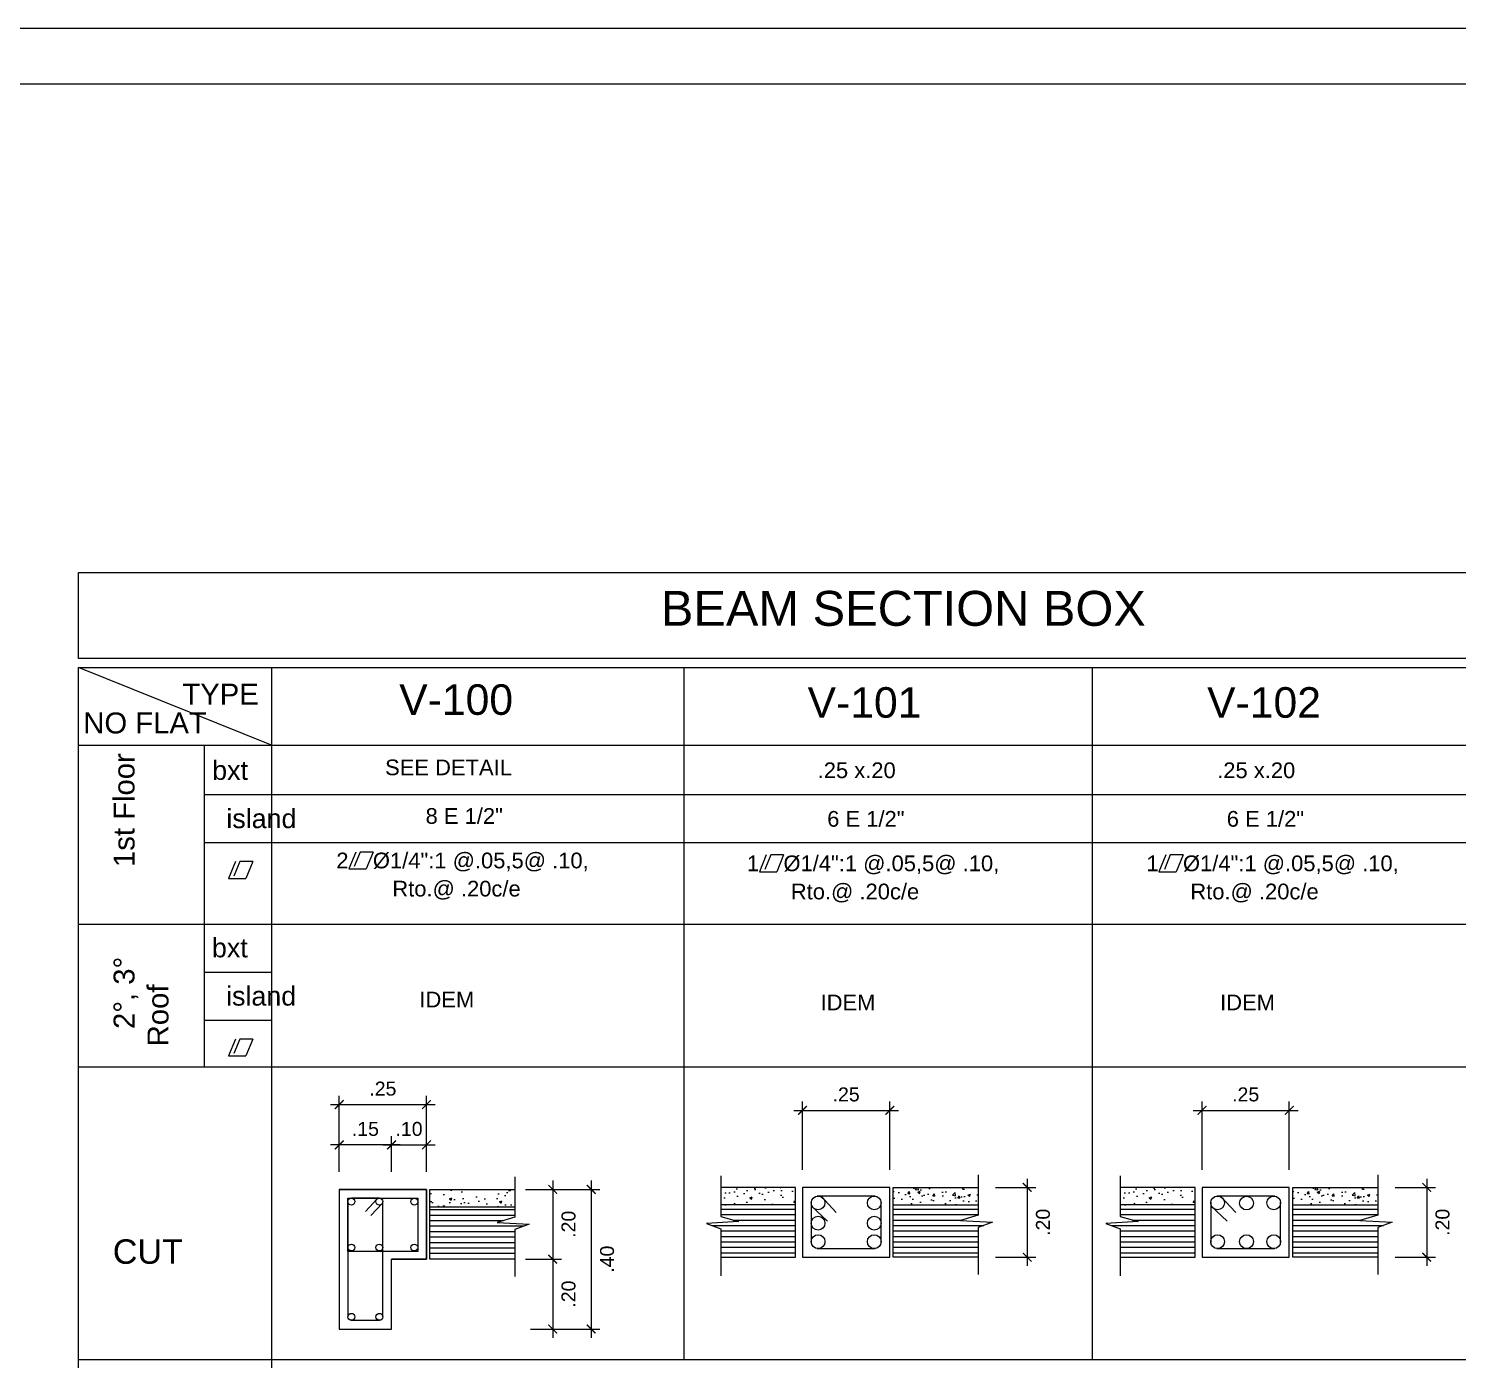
# Model space of a CAD drawing. Header units: millimetres. Extents: x -59 to 123, y 54 to 155.
# Drawn here: x -30.13 to -21.94, y 76.5 to 84.13 of the extents above; entities that cross this region are included whole.
import ezdxf

# ---------------------------------------------------------------- set-up
doc = ezdxf.new("R2010")
doc.units = ezdxf.units.MM
doc.linetypes.add('CONTINUA', pattern=[0])
doc.layers.get('0').update_dxf_attribs({"lineweight": 9})
doc.layers.get('Defpoints').update_dxf_attribs({"lineweight": 0})
for name, color, linetype, lineweight in [('.pluma1', 7, 'Continuous', 9), ('ACERO', 150, 'CONTINUA', 40), ('COTAS', 8, 'Continuous', 5), ('DET-CORTE', 86, 'Continuous', 50), ('PLUMA 2 NUEVA', 7, 'Continuous', 25), ('TEXTURAS', 253, 'Continuous', 0)]:
    doc.layers.add(name, color=color, linetype=linetype, lineweight=lineweight)
doc.layers.add('TEXTO', color=2, linetype='Continuous')
doc.styles.add('LUIS', font='arial.ttf')
doc.dimstyles.new('luis', dxfattribs={"dimtxt": 0.08, "dimasz": 0.05, "dimexe": 0.05, "dimexo": 0.1, "dimgap": 0.05, "dimtad": 2, "dimzin": 4, "dimdsep": 46, "dimtxsty": 'LUIS', "dimblk": 'ARCHTICK', "dimcen": 2, "dimdle": 0.05, "dimclrd": 256, "dimclre": 256, "dimclrt": 56, "dimaunit": 1, "dimadec": 0, "dimazin": 0, "dimtfac": 1, "dimtix": 1, "dimtmove": 0, "dimatfit": 3, "dimfxl": 1, "dimlwd": -1, "dimlwe": -1, "dimarcsym": 0})

# ---------------------------------------------------------------- blocks, each defined once
blk = doc.blocks.new('_ArchTick')
at = {"color": 0, "linetype": 'ByBlock', "const_width": 0.15}
blk.add_lwpolyline([(-0.5, -0.5), (0.5, 0.5)], dxfattribs=at)
blk = doc.blocks.new('*D914')
at = {"layer": 'COTAS', "ltscale": 0.01, "transparency": 16777216}
for p, q in [((-25.6966, 77.5902), (-25.6966, 77.9818)), ((-25.1966, 77.5902), (-25.1966, 77.9818)), ((-25.7466, 77.9318), (-25.1466, 77.9318))]:
    blk.add_line(p, q, dxfattribs=at)
at = {"layer": 'Defpoints', "color": 0, "linetype": 'CONTINUA', "ltscale": 0.01, "transparency": 16777216}
for p in [(-25.1966, 77.9318), (-25.6966, 77.4902), (-25.1966, 77.4902)]:
    blk.add_point(p, dxfattribs=at)
at = {"layer": 'COTAS', "linetype": 'CONTINUA', "ltscale": 0.01, "transparency": 16777216, "xscale": 0.05, "yscale": 0.05, "zscale": 0.05, "rotation": 180}
blk.add_blockref('_ArchTick', (-25.6966, 77.9318), dxfattribs=at)
at = {"layer": 'COTAS', "linetype": 'CONTINUA', "ltscale": 0.01, "transparency": 16777216, "xscale": 0.05, "yscale": 0.05, "zscale": 0.05}
blk.add_blockref('_ArchTick', (-25.1966, 77.9318), dxfattribs=at)
at = {"layer": 'COTAS', "color": 56, "linetype": 'CONTINUA', "lineweight": 5, "ltscale": 0.01, "transparency": 16777216, "insert": (-25.4466, 78.0226), "char_height": 0.08, "attachment_point": 5, "style": 'LUIS'}
blk.add_mtext('.25', dxfattribs=at)
blk = doc.blocks.new('*D915')
at = {"layer": 'COTAS', "ltscale": 0.01, "transparency": 16777216}
for p, q in [((-24.4094, 77.5401), (-24.4094, 77.0401)), ((-24.5902, 77.4901), (-24.3594, 77.4901)), ((-24.5902, 77.0901), (-24.3594, 77.0901))]:
    blk.add_line(p, q, dxfattribs=at)
at = {"layer": 'Defpoints', "color": 0, "linetype": 'CONTINUA', "ltscale": 0.01, "transparency": 16777216}
for p in [(-24.6902, 77.4901), (-24.6902, 77.0901), (-24.4094, 77.0901)]:
    blk.add_point(p, dxfattribs=at)
at = {"layer": 'COTAS', "linetype": 'CONTINUA', "ltscale": 0.01, "transparency": 16777216, "xscale": 0.05, "yscale": 0.05, "zscale": 0.05}
for p, rotation in [((-24.4094, 77.4901), 90), ((-24.4094, 77.0901), 270)]:
    blk.add_blockref('_ArchTick', p, dxfattribs=dict(at, rotation=rotation))
at = {"layer": 'COTAS', "color": 56, "linetype": 'CONTINUA', "lineweight": 5, "ltscale": 0.01, "transparency": 16777216, "insert": (-24.3186, 77.2901), "char_height": 0.08, "attachment_point": 5, "rotation": 90, "style": 'LUIS'}
blk.add_mtext('.20', dxfattribs=at)
blk = doc.blocks.new('*D927')
at = {"layer": 'COTAS', "ltscale": 0.01, "transparency": 16777216}
for p, q in [((-28.351, 77.5789), (-28.351, 77.784)), ((-28.051, 77.5789), (-28.051, 77.784)), ((-28.001, 77.734), (-28.401, 77.734))]:
    blk.add_line(p, q, dxfattribs=at)
at = {"layer": 'Defpoints', "color": 0, "linetype": 'CONTINUA', "ltscale": 0.01, "transparency": 16777216}
for p in [(-28.351, 77.734), (-28.351, 77.4789), (-28.051, 77.4789)]:
    blk.add_point(p, dxfattribs=at)
at = {"layer": 'COTAS', "linetype": 'CONTINUA', "ltscale": 0.01, "transparency": 16777216, "xscale": 0.05, "yscale": 0.05, "zscale": 0.05, "rotation": 180}
blk.add_blockref('_ArchTick', (-28.351, 77.734), dxfattribs=at)
at = {"layer": 'COTAS', "linetype": 'CONTINUA', "ltscale": 0.01, "transparency": 16777216, "xscale": 0.05, "yscale": 0.05, "zscale": 0.05}
blk.add_blockref('_ArchTick', (-28.051, 77.734), dxfattribs=at)
at = {"layer": 'COTAS', "color": 56, "linetype": 'CONTINUA', "lineweight": 5, "ltscale": 0.01, "transparency": 16777216, "insert": (-28.201, 77.8248), "char_height": 0.08, "attachment_point": 5, "style": 'LUIS'}
blk.add_mtext('.15', dxfattribs=at)
blk = doc.blocks.new('*D928')
at = {"layer": 'COTAS', "ltscale": 0.01, "transparency": 16777216}
for p, q in [((-28.051, 77.5789), (-28.051, 77.784)), ((-27.851, 77.5789), (-27.851, 77.784)), ((-28.101, 77.734), (-27.801, 77.734))]:
    blk.add_line(p, q, dxfattribs=at)
at = {"layer": 'Defpoints', "color": 0, "linetype": 'CONTINUA', "ltscale": 0.01, "transparency": 16777216}
for p in [(-27.851, 77.734), (-28.051, 77.4789), (-27.851, 77.4789)]:
    blk.add_point(p, dxfattribs=at)
at = {"layer": 'COTAS', "linetype": 'CONTINUA', "ltscale": 0.01, "transparency": 16777216, "xscale": 0.05, "yscale": 0.05, "zscale": 0.05, "rotation": 180}
blk.add_blockref('_ArchTick', (-28.051, 77.734), dxfattribs=at)
at = {"layer": 'COTAS', "linetype": 'CONTINUA', "ltscale": 0.01, "transparency": 16777216, "xscale": 0.05, "yscale": 0.05, "zscale": 0.05}
blk.add_blockref('_ArchTick', (-27.851, 77.734), dxfattribs=at)
at = {"layer": 'COTAS', "color": 56, "linetype": 'CONTINUA', "lineweight": 5, "ltscale": 0.01, "transparency": 16777216, "insert": (-27.951, 77.8248), "char_height": 0.08, "attachment_point": 5, "style": 'LUIS'}
blk.add_mtext('.10', dxfattribs=at)
blk = doc.blocks.new('*D929')
at = {"layer": 'COTAS', "ltscale": 0.01, "transparency": 16777216}
for p, q in [((-28.401, 77.9648), (-27.801, 77.9648)), ((-28.351, 77.5789), (-28.351, 78.0148)), ((-27.851, 77.5789), (-27.851, 78.0148))]:
    blk.add_line(p, q, dxfattribs=at)
at = {"layer": 'Defpoints', "color": 0, "linetype": 'CONTINUA', "ltscale": 0.01, "transparency": 16777216}
for p in [(-27.851, 77.9648), (-28.351, 77.4789), (-27.851, 77.4789)]:
    blk.add_point(p, dxfattribs=at)
at = {"layer": 'COTAS', "linetype": 'CONTINUA', "ltscale": 0.01, "transparency": 16777216, "xscale": 0.05, "yscale": 0.05, "zscale": 0.05, "rotation": 180}
blk.add_blockref('_ArchTick', (-28.351, 77.9648), dxfattribs=at)
at = {"layer": 'COTAS', "linetype": 'CONTINUA', "ltscale": 0.01, "transparency": 16777216, "xscale": 0.05, "yscale": 0.05, "zscale": 0.05}
blk.add_blockref('_ArchTick', (-27.851, 77.9648), dxfattribs=at)
at = {"layer": 'COTAS', "color": 56, "linetype": 'CONTINUA', "lineweight": 5, "ltscale": 0.01, "transparency": 16777216, "insert": (-28.101, 78.0556), "char_height": 0.08, "attachment_point": 5, "style": 'LUIS'}
blk.add_mtext('.25', dxfattribs=at)
blk = doc.blocks.new('*D930')
at = {"layer": 'COTAS', "ltscale": 0.01, "transparency": 16777216}
for p, q in [((-27.1278, 77.5289), (-27.1278, 77.0289)), ((-27.2833, 77.4789), (-27.0778, 77.4789)), ((-27.2833, 77.0789), (-27.0778, 77.0789))]:
    blk.add_line(p, q, dxfattribs=at)
at = {"layer": 'Defpoints', "color": 0, "linetype": 'CONTINUA', "ltscale": 0.01, "transparency": 16777216}
for p in [(-27.3833, 77.4789), (-27.3833, 77.0789), (-27.1278, 77.0789)]:
    blk.add_point(p, dxfattribs=at)
at = {"layer": 'COTAS', "linetype": 'CONTINUA', "ltscale": 0.01, "transparency": 16777216, "xscale": 0.05, "yscale": 0.05, "zscale": 0.05}
for p, rotation in [((-27.1278, 77.4789), 90), ((-27.1278, 77.0789), 270)]:
    blk.add_blockref('_ArchTick', p, dxfattribs=dict(at, rotation=rotation))
at = {"layer": 'COTAS', "color": 56, "linetype": 'CONTINUA', "lineweight": 5, "ltscale": 0.01, "transparency": 16777216, "insert": (-27.037, 77.2789), "char_height": 0.08, "attachment_point": 5, "rotation": 90, "style": 'LUIS'}
blk.add_mtext('.20', dxfattribs=at)
blk = doc.blocks.new('*D931')
at = {"layer": 'COTAS', "ltscale": 0.01, "transparency": 16777216}
for p, q in [((-27.1278, 77.1289), (-27.1278, 76.6289)), ((-27.2278, 77.0789), (-27.0778, 77.0789)), ((-27.2545, 76.6789), (-27.0778, 76.6789))]:
    blk.add_line(p, q, dxfattribs=at)
at = {"layer": 'Defpoints', "color": 0, "linetype": 'CONTINUA', "ltscale": 0.01, "transparency": 16777216}
for p in [(-27.3278, 77.0789), (-27.3545, 76.6789), (-27.1278, 76.6789)]:
    blk.add_point(p, dxfattribs=at)
at = {"layer": 'COTAS', "linetype": 'CONTINUA', "ltscale": 0.01, "transparency": 16777216, "xscale": 0.05, "yscale": 0.05, "zscale": 0.05}
for p, rotation in [((-27.1278, 77.0789), 90), ((-27.1278, 76.6789), 270)]:
    blk.add_blockref('_ArchTick', p, dxfattribs=dict(at, rotation=rotation))
at = {"layer": 'COTAS', "color": 56, "linetype": 'CONTINUA', "lineweight": 5, "ltscale": 0.01, "transparency": 16777216, "insert": (-27.037, 76.8789), "char_height": 0.08, "attachment_point": 5, "rotation": 90, "style": 'LUIS'}
blk.add_mtext('.20', dxfattribs=at)
blk = doc.blocks.new('*D932')
at = {"layer": 'COTAS', "ltscale": 0.01, "transparency": 16777216}
for p, q in [((-26.907, 77.5289), (-26.907, 76.6289)), ((-27.1833, 77.4789), (-26.857, 77.4789)), ((-27.2545, 76.6789), (-26.857, 76.6789))]:
    blk.add_line(p, q, dxfattribs=at)
at = {"layer": 'Defpoints', "color": 0, "linetype": 'CONTINUA', "ltscale": 0.01, "transparency": 16777216}
for p in [(-27.2833, 77.4789), (-27.3545, 76.6789), (-26.907, 76.6789)]:
    blk.add_point(p, dxfattribs=at)
at = {"layer": 'COTAS', "linetype": 'CONTINUA', "ltscale": 0.01, "transparency": 16777216, "xscale": 0.05, "yscale": 0.05, "zscale": 0.05}
for p, rotation in [((-26.907, 77.4789), 90), ((-26.907, 76.6789), 270)]:
    blk.add_blockref('_ArchTick', p, dxfattribs=dict(at, rotation=rotation))
at = {"layer": 'COTAS', "color": 56, "linetype": 'CONTINUA', "lineweight": 5, "ltscale": 0.01, "transparency": 16777216, "insert": (-26.8161, 77.0789), "char_height": 0.08, "attachment_point": 5, "rotation": 90, "style": 'LUIS'}
blk.add_mtext('.40', dxfattribs=at)
blk = doc.blocks.new('*D940')
at = {"layer": 'COTAS', "ltscale": 0.01, "transparency": 16777216}
for p, q in [((-23.4075, 77.5902), (-23.4075, 77.9818)), ((-22.9075, 77.5902), (-22.9075, 77.9818)), ((-23.4575, 77.9318), (-22.8575, 77.9318))]:
    blk.add_line(p, q, dxfattribs=at)
at = {"layer": 'Defpoints', "color": 0, "linetype": 'CONTINUA', "ltscale": 0.01, "transparency": 16777216}
for p in [(-22.9075, 77.9318), (-23.4075, 77.4902), (-22.9075, 77.4902)]:
    blk.add_point(p, dxfattribs=at)
at = {"layer": 'COTAS', "linetype": 'CONTINUA', "ltscale": 0.01, "transparency": 16777216, "xscale": 0.05, "yscale": 0.05, "zscale": 0.05, "rotation": 180}
blk.add_blockref('_ArchTick', (-23.4075, 77.9318), dxfattribs=at)
at = {"layer": 'COTAS', "linetype": 'CONTINUA', "ltscale": 0.01, "transparency": 16777216, "xscale": 0.05, "yscale": 0.05, "zscale": 0.05}
blk.add_blockref('_ArchTick', (-22.9075, 77.9318), dxfattribs=at)
at = {"layer": 'COTAS', "color": 56, "linetype": 'CONTINUA', "lineweight": 5, "ltscale": 0.01, "transparency": 16777216, "insert": (-23.1575, 78.0226), "char_height": 0.08, "attachment_point": 5, "style": 'LUIS'}
blk.add_mtext('.25', dxfattribs=at)
blk = doc.blocks.new('*D941')
at = {"layer": 'COTAS', "ltscale": 0.01, "transparency": 16777216}
for p, q in [((-22.1204, 77.5401), (-22.1204, 77.0401)), ((-22.3012, 77.4901), (-22.0704, 77.4901)), ((-22.3012, 77.0901), (-22.0704, 77.0901))]:
    blk.add_line(p, q, dxfattribs=at)
at = {"layer": 'Defpoints', "color": 0, "linetype": 'CONTINUA', "ltscale": 0.01, "transparency": 16777216}
for p in [(-22.4012, 77.4901), (-22.4012, 77.0901), (-22.1204, 77.0901)]:
    blk.add_point(p, dxfattribs=at)
at = {"layer": 'COTAS', "linetype": 'CONTINUA', "ltscale": 0.01, "transparency": 16777216, "xscale": 0.05, "yscale": 0.05, "zscale": 0.05}
for p, rotation in [((-22.1204, 77.4901), 90), ((-22.1204, 77.0901), 270)]:
    blk.add_blockref('_ArchTick', p, dxfattribs=dict(at, rotation=rotation))
at = {"layer": 'COTAS', "color": 56, "linetype": 'CONTINUA', "lineweight": 5, "ltscale": 0.01, "transparency": 16777216, "insert": (-22.0295, 77.2901), "char_height": 0.08, "attachment_point": 5, "rotation": 90, "style": 'LUIS'}
blk.add_mtext('.20', dxfattribs=at)

msp = doc.modelspace()

# ---------------------------------------------------------------- hatches: boundary and pattern name
at = {"layer": 'TEXTURAS', "linetype": 'Continuous', "lineweight": 5, "ltscale": 0.015}
h = msp.add_hatch(dxfattribs=at)
h.set_pattern_fill('AR-CONC', color=256, scale=0.02, style=0)
h.set_pattern_definition([(50, (-1153.97967, 268.98785), (0.143452037, -0.012550427), [0.015, -0.165]), (355, (-1153.97967, 268.98785), (-0.027750267, 0.150438427), [0.012, -0.132]), (100.4514, (-1153.96772, 268.9868), (0.115701876, 0.137887908), [0.012748038, -0.140228422]), (46.1842, (-1153.97967, 269.02785), (0.21344821, -0.033103803), [0.0225, -0.2475]), (96.6356, (-1153.96189, 269.02509), (0.18693254, 0.194823574), [0.019122058, -0.2103426]), (351.1842, (-1153.97967, 269.02785), (0.18693239, 0.19482372), [0.018, -0.198]), (21, (-1153.95967, 269.01785), (0.11938141, -0.080523778), [0.015, -0.165]), (326, (-1153.95967, 269.01785), (0.048663066, 0.145030009), [0.012, -0.132]), (71.4514, (-1153.94973, 269.01114), (0.168044526, 0.0645061), [0.012748038, -0.140228422]), (37.5, (-1153.979675, 268.98785), (0.002431971, 0.0665787708), [0, -0.1304, 0, -0.134, 0, -0.1325]), (7.5, (-1153.979675, 268.98785), (0.0526139075, 0.0788823424), [0, -0.0764, 0, -0.1274, 0, -0.0505]), (327.5, (-1154.024275, 268.98785), (0.1067644872, -0.0045109743), [0, -0.05, 0, -0.156, 0, -0.207]), (317.5, (-1154.044275, 268.98785), (0.116637234, 0.0200209965), [0, -0.065, 0, -0.1036, 0, -0.147])])
h.paths.add_polyline_path([(-27.3447, 77.4789), (-27.831, 77.4789), (-27.831, 77.3789), (-27.3447, 77.3789)])
h = msp.add_hatch(dxfattribs=at)
h.set_pattern_fill('AR-CONC', color=256, scale=0.02, style=0)
h.set_pattern_definition([(50, (-1147.05763, 274.02218), (0.143452037, -0.012550427), [0.015, -0.165]), (355, (-1147.05763, 274.02218), (-0.027750267, 0.150438427), [0.012, -0.132]), (100.4514, (-1147.04567, 274.02113), (0.115701876, 0.137887908), [0.012748038, -0.140228422]), (46.1842, (-1147.05763, 274.06218), (0.21344821, -0.033103803), [0.0225, -0.2475]), (96.6356, (-1147.03984, 274.05942), (0.18693254, 0.194823574), [0.019122058, -0.2103426]), (351.1842, (-1147.05763, 274.06218), (0.18693239, 0.19482372), [0.018, -0.198]), (21, (-1147.03763, 274.05218), (0.11938141, -0.080523778), [0.015, -0.165]), (326, (-1147.03763, 274.05218), (0.048663066, 0.145030009), [0.012, -0.132]), (71.4514, (-1147.02768, 274.04547), (0.168044526, 0.0645061), [0.012748038, -0.140228422]), (37.5, (-1147.057626, 274.02218), (0.002431971, 0.0665787708), [0, -0.1304, 0, -0.134, 0, -0.1325]), (7.5, (-1147.057626, 274.02218), (0.0526139075, 0.0788823424), [0, -0.0764, 0, -0.1274, 0, -0.0505]), (327.5, (-1147.102226, 274.02218), (0.1067644872, -0.0045109743), [0, -0.05, 0, -0.156, 0, -0.207]), (317.5, (-1147.12223, 274.02218), (0.116637234, 0.0200209965), [0, -0.065, 0, -0.1036, 0, -0.147])])
h.paths.add_polyline_path([(-26.1649, 77.4901), (-26.1649, 77.3901), (-25.7366, 77.3901), (-25.7366, 77.4901)])
h = msp.add_hatch(dxfattribs=at)
h.set_pattern_fill('AR-CONC', color=256, scale=0.02, style=0)
h.set_pattern_definition([(50, (-1146.83763, 274.02217), (0.143452037, -0.012550427), [0.015, -0.165]), (355, (-1146.83763, 274.02217), (-0.027750267, 0.150438427), [0.012, -0.132]), (100.4514, (-1146.82567, 274.02113), (0.115701876, 0.137887908), [0.012748038, -0.140228422]), (46.1842, (-1146.83763, 274.06217), (0.21344821, -0.033103803), [0.0225, -0.2475]), (96.6356, (-1146.81984, 274.05941), (0.18693254, 0.194823574), [0.019122058, -0.2103426]), (351.1842, (-1146.83763, 274.06217), (0.18693239, 0.19482372), [0.018, -0.198]), (21, (-1146.81763, 274.05217), (0.11938141, -0.080523778), [0.015, -0.165]), (326, (-1146.81763, 274.05217), (0.048663066, 0.145030009), [0.012, -0.132]), (71.4514, (-1146.80768, 274.04546), (0.168044526, 0.0645061), [0.012748038, -0.140228422]), (37.5, (-1146.837626, 274.022173), (0.002431971, 0.0665787708), [0, -0.1304, 0, -0.134, 0, -0.1325]), (7.5, (-1146.837626, 274.02217), (0.0526139075, 0.0788823424), [0, -0.0764, 0, -0.1274, 0, -0.0505]), (327.5, (-1146.882226, 274.022173), (0.1067644872, -0.0045109743), [0, -0.05, 0, -0.156, 0, -0.207]), (317.5, (-1146.90223, 274.02217), (0.116637234, 0.0200209965), [0, -0.065, 0, -0.1036, 0, -0.147])])
h.paths.add_polyline_path([(-24.6902, 77.4901), (-25.1766, 77.4901), (-25.1766, 77.3901), (-24.6902, 77.3901)])
h = msp.add_hatch(dxfattribs=at)
h.set_pattern_fill('AR-CONC', color=256, scale=0.02, style=0)
h.set_pattern_definition([(50, (-1144.76856, 274.02218), (0.143452037, -0.012550427), [0.015, -0.165]), (355, (-1144.76856, 274.02218), (-0.027750267, 0.150438427), [0.012, -0.132]), (100.4514, (-1144.75661, 274.02113), (0.115701876, 0.137887908), [0.012748038, -0.140228422]), (46.1842, (-1144.76856, 274.06218), (0.21344821, -0.033103803), [0.0225, -0.2475]), (96.6356, (-1144.75078, 274.05942), (0.18693254, 0.194823574), [0.019122058, -0.2103426]), (351.1842, (-1144.76856, 274.06218), (0.18693239, 0.19482372), [0.018, -0.198]), (21, (-1144.74856, 274.05218), (0.11938141, -0.080523778), [0.015, -0.165]), (326, (-1144.74856, 274.05218), (0.048663066, 0.145030009), [0.012, -0.132]), (71.4514, (-1144.73861, 274.04547), (0.168044526, 0.0645061), [0.012748038, -0.140228422]), (37.5, (-1144.768563, 274.02218), (0.002431971, 0.0665787708), [0, -0.1304, 0, -0.134, 0, -0.1325]), (7.5, (-1144.76856, 274.02218), (0.0526139075, 0.0788823424), [0, -0.0764, 0, -0.1274, 0, -0.0505]), (327.5, (-1144.813163, 274.02218), (0.1067644872, -0.0045109743), [0, -0.05, 0, -0.156, 0, -0.207]), (317.5, (-1144.83316, 274.02218), (0.116637234, 0.0200209965), [0, -0.065, 0, -0.1036, 0, -0.147])])
h.paths.add_polyline_path([(-23.8758, 77.4901), (-23.8758, 77.3901), (-23.4475, 77.3901), (-23.4475, 77.4901)])
h = msp.add_hatch(dxfattribs=at)
h.set_pattern_fill('AR-CONC', color=256, scale=0.02, style=0)
h.set_pattern_definition([(50, (-1144.54856, 274.02217), (0.143452037, -0.012550427), [0.015, -0.165]), (355, (-1144.54856, 274.02217), (-0.027750267, 0.150438427), [0.012, -0.132]), (100.4514, (-1144.53661, 274.02113), (0.115701876, 0.137887908), [0.012748038, -0.140228422]), (46.1842, (-1144.54856, 274.06217), (0.21344821, -0.033103803), [0.0225, -0.2475]), (96.6356, (-1144.53078, 274.05941), (0.18693254, 0.194823574), [0.019122058, -0.2103426]), (351.1842, (-1144.54856, 274.06217), (0.18693239, 0.19482372), [0.018, -0.198]), (21, (-1144.52856, 274.05217), (0.11938141, -0.080523778), [0.015, -0.165]), (326, (-1144.52856, 274.05217), (0.048663066, 0.145030009), [0.012, -0.132]), (71.4514, (-1144.51862, 274.04546), (0.168044526, 0.0645061), [0.012748038, -0.140228422]), (37.5, (-1144.548564, 274.022173), (0.002431971, 0.0665787708), [0, -0.1304, 0, -0.134, 0, -0.1325]), (7.5, (-1144.548564, 274.02217), (0.0526139075, 0.0788823424), [0, -0.0764, 0, -0.1274, 0, -0.0505]), (327.5, (-1144.593164, 274.022173), (0.1067644872, -0.0045109743), [0, -0.05, 0, -0.156, 0, -0.207]), (317.5, (-1144.61316, 274.02217), (0.116637234, 0.0200209965), [0, -0.065, 0, -0.1036, 0, -0.147])])
h.paths.add_polyline_path([(-22.4012, 77.4901), (-22.8875, 77.4901), (-22.8875, 77.3901), (-22.4012, 77.3901)])
h = msp.add_hatch(dxfattribs=at)
h.set_pattern_fill('LINE', color=256, scale=0.25, style=0)
h.set_pattern_definition([(180, (1089.00241, 268.987848), (0, 0.03125), [])])
h.paths.add_polyline_path([(-27.831, 77.0789), (-27.831, 77.3789), (-27.3447, 77.3789), (-27.3447, 77.3195), (-27.4463, 77.29), (-27.2623, 77.2794), (-27.3447, 77.2487), (-27.3447, 77.0789)])
h = msp.add_hatch(dxfattribs=at)
h.set_pattern_fill('LINE', color=256, scale=0.25, style=0)
h.set_pattern_definition([(0, (-1147.057626, 274.02218), (0, 0.03125), [])])
h.paths.add_polyline_path([(-26.1649, 77.3901), (-26.1649, 77.3238), (-26.0632, 77.2943), (-26.2473, 77.2837), (-26.1649, 77.253), (-26.1649, 77.0901), (-25.7366, 77.0901), (-25.7366, 77.3901)])
h = msp.add_hatch(dxfattribs=at)
h.set_pattern_fill('LINE', color=256, scale=0.25, style=0)
h.set_pattern_definition([(180, (1096.144458, 274.022173), (0, 0.03125), [])])
h.paths.add_polyline_path([(-25.1766, 77.0901), (-25.1766, 77.3901), (-24.6902, 77.3901), (-24.6902, 77.3307), (-24.7919, 77.3012), (-24.6079, 77.2906), (-24.6902, 77.26), (-24.6902, 77.0901)])
h = msp.add_hatch(dxfattribs=at)
h.set_pattern_fill('LINE', color=256, scale=0.25, style=0)
h.set_pattern_definition([(0, (-1144.768563, 274.02218), (0, 0.03125), [])])
h.paths.add_polyline_path([(-23.8758, 77.3901), (-23.8758, 77.3238), (-23.7742, 77.2943), (-23.9582, 77.2837), (-23.8758, 77.253), (-23.8758, 77.0901), (-23.4475, 77.0901), (-23.4475, 77.3901)])
h = msp.add_hatch(dxfattribs=at)
h.set_pattern_fill('LINE', color=256, scale=0.25, style=0)
h.set_pattern_definition([(180, (1098.43352, 274.022173), (0, 0.03125), [])])
h.paths.add_polyline_path([(-22.8875, 77.0901), (-22.8875, 77.3901), (-22.4012, 77.3901), (-22.4012, 77.3307), (-22.5028, 77.3012), (-22.3188, 77.2906), (-22.4012, 77.26), (-22.4012, 77.0901)])

# ---------------------------------------------------------------- linework, layer by layer
at = {"layer": '.pluma1', "lineweight": 5}
for p, q in [((-28.7382, 80.0232), (-29.8444, 80.4684)), ((-28.7382, 80.4684), (-28.7382, 76.5046)), ((-26.3765, 80.4684), (-26.3765, 76.5046)), ((-24.0371, 80.4684), (-24.0371, 76.5046)), ((-29.8444, 80.0232), (-28.1128, 80.0232)), ((-28.7382, 80.0232), (-16.2418, 80.0232)), ((-29.1251, 79.7408), (-16.2418, 79.7408)), ((-29.1251, 79.4658), (-16.2418, 79.4658)), ((-29.8444, 78.999), (-28.1128, 78.999)), ((-28.7382, 78.999), (-16.2418, 78.999)), ((-29.1251, 78.724), (-28.7382, 78.724)), ((-29.1251, 78.449), (-28.7382, 78.449)), ((-28.7382, 76.5046), (-28.7382, 72.5409))]:
    msp.add_line(p, q, dxfattribs=at)
at = {"layer": '.pluma1', "lineweight": 5, "ltscale": 0.18}
for p, q in [((-29.1251, 80.0232), (-29.1251, 78.1807)), ((-29.8444, 78.1807), (-16.2418, 78.1807)), ((-28.7382, 78.1807), (-16.2418, 78.1807)), ((-29.8444, 76.5046), (-16.2418, 76.5046)), ((-28.7382, 76.5046), (-16.2418, 76.5046))]:
    msp.add_line(p, q, dxfattribs=at)
at = {"layer": '.pluma1', "linetype": 'CONTINUA', "lineweight": 5, "ltscale": 0.005}
for points in [[(-27.3447, 77.5515), (-27.3447, 77.3195), (-27.4463, 77.29), (-27.2623, 77.2794), (-27.3447, 77.2487), (-27.3447, 76.9799)], [(-26.1649, 77.5558), (-26.1649, 77.3238), (-26.0632, 77.2943), (-26.2473, 77.2837), (-26.1649, 77.253), (-26.1649, 76.9842)], [(-24.6902, 77.5627), (-24.6902, 77.3307), (-24.7919, 77.3012), (-24.6079, 77.2906), (-24.6902, 77.26), (-24.6902, 76.9911)], [(-23.8758, 77.5558), (-23.8758, 77.3238), (-23.7742, 77.2943), (-23.9582, 77.2837), (-23.8758, 77.253), (-23.8758, 76.9842)], [(-22.4012, 77.5627), (-22.4012, 77.3307), (-22.5028, 77.3012), (-22.3188, 77.2906), (-22.4012, 77.26), (-22.4012, 76.9911)]]:
    msp.add_lwpolyline(points, dxfattribs=at)
at = {"layer": 'ACERO', "lineweight": 5, "ltscale": 0.1}
for p, q in [((-25.6466, 77.3837), (-25.5531, 77.2965)), ((-25.5902, 77.4402), (-25.503, 77.3466)), ((-23.3575, 77.3837), (-23.2641, 77.2965)), ((-23.3011, 77.4402), (-23.2139, 77.3466)), ((-25.6127, 77.1402), (-25.2804, 77.1402)), ((-23.3237, 77.1402), (-22.9914, 77.1402))]:
    msp.add_line(p, q, dxfattribs=at)
msp.add_lwpolyline([(-28.301, 77.4289), (-27.901, 77.4289), (-27.901, 77.1226), (-28.301, 77.1226)], close=True, dxfattribs=at)
for points in [[(-28.301, 77.4097), (-28.301, 76.748)], [(-28.1208, 77.4289), (-28.2813, 77.4289)], [(-28.1351, 77.4228), (-28.2012, 77.3525)], [(-28.1034, 77.3992), (-28.1696, 77.3289)], [(-28.101, 76.7481), (-28.101, 77.4097)], [(-25.6466, 77.4066), (-25.6466, 77.1738)], [(-25.2804, 77.4402), (-25.6127, 77.4402)], [(-25.2466, 77.1738), (-25.2466, 77.4066)], [(-23.3575, 77.4066), (-23.3575, 77.1738)], [(-22.9914, 77.4402), (-23.3237, 77.4402)], [(-22.9575, 77.1738), (-22.9575, 77.4066)], [(-28.2822, 76.7289), (-28.1208, 76.7289)]]:
    msp.add_lwpolyline(points, dxfattribs=at)
for centre, radius in [((-28.2813, 77.4091), 0.0198), ((-28.1208, 77.4091), 0.0198), ((-27.9208, 77.4091), 0.0198), ((-25.6074, 77.401), 0.0395), ((-25.2857, 77.401), 0.0395), ((-23.3184, 77.401), 0.0395), ((-23.1525, 77.4006), 0.0395), ((-22.9967, 77.401), 0.0395), ((-25.6074, 77.2855), 0.0395), ((-25.2857, 77.2855), 0.0395), ((-25.6074, 77.1794), 0.0395), ((-25.2857, 77.1794), 0.0395), ((-23.3184, 77.1794), 0.0395), ((-23.1525, 77.1794), 0.0395), ((-22.9967, 77.1794), 0.0395), ((-28.2813, 77.1457), 0.0198), ((-28.1208, 77.1457), 0.0198), ((-27.9208, 77.1457), 0.0198), ((-28.2813, 76.7486), 0.0198), ((-28.1208, 76.7487), 0.0198)]:
    msp.add_circle(centre, radius, dxfattribs=at)
at = {"layer": 'Defpoints', "lineweight": 5, "ltscale": 0.5}
msp.add_lwpolyline([(-58.9383, 54.3471), (-14.6883, 54.3471), (-14.6883, 84.1298), (-58.9383, 84.1298)], close=True, dxfattribs=at)
at = {"layer": 'DET-CORTE', "lineweight": 5, "ltscale": 0.5}
msp.add_lwpolyline([(-58.6204, 54.6651), (-15.0063, 54.6651), (-15.0063, 83.8118), (-58.6204, 83.8118)], close=True, dxfattribs=at)
at = {"layer": 'PLUMA 2 NUEVA', "linetype": 'CONTINUA', "lineweight": 5}
for p, q in [((-27.831, 77.3789), (-27.3447, 77.3789)), ((-25.7366, 77.3901), (-26.1649, 77.3901)), ((-25.1766, 77.3901), (-24.6902, 77.3901)), ((-23.4475, 77.3901), (-23.8758, 77.3901)), ((-22.8875, 77.3901), (-22.4012, 77.3901))]:
    msp.add_line(p, q, dxfattribs=at)
at = {"layer": 'PLUMA 2 NUEVA', "linetype": 'Continuous', "lineweight": 5, "ltscale": 0.6}
for points in [[(-29.8444, 81.0138), (-16.2418, 81.0138), (-16.2418, 80.5199), (-29.8444, 80.5199)], [(-29.8444, 80.4684), (-16.2418, 80.4684), (-16.2418, 72.5409), (-29.8444, 72.5409)]]:
    msp.add_lwpolyline(points, close=True, dxfattribs=at)
at = {"layer": 'PLUMA 2 NUEVA', "linetype": 'CONTINUA', "lineweight": 5}
for points in [[(-28.351, 77.4789), (-27.851, 77.4789), (-27.851, 77.0789), (-28.051, 77.0789)], [(-27.851, 77.4789), (-28.351, 77.4789), (-28.351, 76.6789), (-28.051, 76.6789), (-28.051, 77.0789), (-27.851, 77.0789), (-27.851, 77.4789)], [(-27.3447, 77.0789), (-27.831, 77.0789), (-27.831, 77.4789), (-27.3447, 77.4789)], [(-26.1649, 77.0901), (-25.7366, 77.0901), (-25.7366, 77.4901), (-26.1649, 77.4901)], [(-24.6902, 77.0901), (-25.1766, 77.0901), (-25.1766, 77.4901), (-24.6902, 77.4901)], [(-23.8758, 77.0901), (-23.4475, 77.0901), (-23.4475, 77.4901), (-23.8758, 77.4901)], [(-22.4012, 77.0901), (-22.8875, 77.0901), (-22.8875, 77.4901), (-22.4012, 77.4901)]]:
    msp.add_lwpolyline(points, dxfattribs=at)
for points in [[(-25.6966, 77.4902), (-25.6966, 77.0902), (-25.1966, 77.0902), (-25.1966, 77.4902)], [(-23.4075, 77.4902), (-23.4075, 77.0902), (-22.9075, 77.0902), (-22.9075, 77.4902)]]:
    msp.add_lwpolyline(points, close=True, dxfattribs=at)
at = {"layer": 'TEXTO', "lineweight": 5, "ltscale": 0.18}
for p, q in [((-28.2564, 79.4119), (-28.2955, 79.3148)), ((-28.2311, 79.4119), (-28.2647, 79.3285)), ((-28.1571, 79.4119), (-28.2311, 79.4119)), ((-28.1571, 79.4119), (-28.1962, 79.3148)), ((-28.9461, 79.3573), (-28.9852, 79.2601)), ((-28.9208, 79.3573), (-28.9543, 79.2739)), ((-28.8468, 79.3573), (-28.9208, 79.3573)), ((-28.8468, 79.3573), (-28.8859, 79.2601)), ((-25.9043, 79.3955), (-25.9434, 79.2984)), ((-25.8789, 79.3955), (-25.9125, 79.3121)), ((-25.805, 79.3955), (-25.8789, 79.3955)), ((-25.805, 79.3955), (-25.8441, 79.2984)), ((-23.6152, 79.3955), (-23.6543, 79.2984)), ((-23.5899, 79.3955), (-23.6234, 79.3121)), ((-23.5159, 79.3955), (-23.5899, 79.3955)), ((-23.5159, 79.3955), (-23.555, 79.2984)), ((-28.9852, 79.2601), (-28.8859, 79.2601)), ((-28.2955, 79.3148), (-28.1962, 79.3148)), ((-25.9434, 79.2984), (-25.8441, 79.2984)), ((-23.6543, 79.2984), (-23.555, 79.2984)), ((-28.9461, 78.3405), (-28.9852, 78.2434)), ((-28.9208, 78.3405), (-28.9543, 78.2571)), ((-28.8468, 78.3405), (-28.9208, 78.3405)), ((-28.8468, 78.3405), (-28.8859, 78.2434)), ((-28.9852, 78.2434), (-28.8859, 78.2434))]:
    msp.add_line(p, q, dxfattribs=at)

# ---------------------------------------------------------------- texts
at = {"layer": 'TEXTO', "lineweight": 5, "ltscale": 0.35, "style": 'LUIS'}
msp.add_text('BEAM SECTION BOX', height=0.2, rotation=0, dxfattribs=at).set_placement((-26.5081, 80.7079))
at = {"layer": 'TEXTO', "lineweight": 5, "ltscale": 0.18, "style": 'LUIS'}
for s, height, rotation, p in [('TYPE', 0.12, 0, (-29.2497, 80.2565)), ('V-100', 0.175, 0, (-28.0072, 80.1977)), ('V-101', 0.175, 0, (-25.6675, 80.1812)), ('V-102', 0.175, 0, (-23.3784, 80.1812)), ('NO FLAT', 0.12, 0, (-29.8174, 80.0913)), ('1st Floor', 0.12, 90, (-29.5239, 79.3259)), ('bxt', 0.11, 0, (-29.0787, 79.8251)), ('island', 0.11, 0, (-28.9976, 79.5487)), ('bxt', 0.11, 0, (-29.0802, 78.8083)), ('2°, 3°', 0.12, 90, (-29.5239, 78.3979)), ('Roof', 0.12, 90, (-29.3294, 78.2986)), ('island', 0.11, 0, (-28.9991, 78.5319)), ('CUT', 0.14, 0, (-29.6483, 77.0526))]:
    msp.add_text(s, height=height, rotation=rotation, dxfattribs=at).set_placement(p)
at = {"layer": 'TEXTO', "lineweight": 5, "ltscale": 0.2, "style": 'LUIS'}
for s, p in [('SEE DETAIL', (-28.0882, 79.8517)), ('.25 x.20', (-25.6098, 79.8352)), ('.25 x.20', (-23.3207, 79.8352)), ('8 E 1/2"', (-27.8562, 79.5733)), ('6 E 1/2"', (-25.555, 79.5569)), ('6 E 1/2"', (-23.2659, 79.5569)), ('2    %%C1/4":1 @.05,5@ .10,', (-28.3676, 79.3184)), ('1    %%C1/4":1 @.05,5@ .10,', (-26.0155, 79.302)), ('1    %%C1/4":1 @.05,5@ .10,', (-23.7264, 79.302)), ('Rto.@ .20c/e', (-28.0467, 79.157)), ('Rto.@ .20c/e', (-25.7636, 79.1406)), ('Rto.@ .20c/e', (-23.4746, 79.1406)), ('IDEM', (-27.8918, 78.5215)), ('IDEM', (-25.593, 78.505)), ('IDEM', (-23.304, 78.505))]:
    msp.add_text(s, height=0.09, rotation=0, dxfattribs=at).set_placement(p)

# ---------------------------------------------------------------- dimensions: what is measured, and where the dimension line sits
at = {"layer": 'COTAS', "linetype": 'CONTINUA', "lineweight": 5, "ltscale": 0.01}
for base, p1, p2, angle, picture, middle in [((-27.851, 77.9648), (-28.351, 77.4789), (-27.851, 77.4789), 180, '*D929', (-28.101, 78.0556)), ((-28.351, 77.734), (-28.051, 77.4789), (-28.351, 77.4789), 180, '*D927', (-28.201, 77.8248)), ((-27.1278, 77.0789), (-27.3833, 77.4789), (-27.3833, 77.0789), 90, '*D930', (-27.037, 77.2789)), ((-26.907, 76.6789), (-27.2833, 77.4789), (-27.3545, 76.6789), 90, '*D932', (-26.8161, 77.0789)), ((-24.4094, 77.0901), (-24.6902, 77.4901), (-24.6902, 77.0901), 90, '*D915', (-24.3186, 77.2901)), ((-22.1204, 77.0901), (-22.4012, 77.4901), (-22.4012, 77.0901), 90, '*D941', (-22.0295, 77.2901)), ((-27.1278, 76.6789), (-27.3278, 77.0789), (-27.3545, 76.6789), 90, '*D931', (-27.037, 76.8789))]:
    dim = msp.add_linear_dim(base=base, p1=p1, p2=p2, angle=angle, dimstyle='luis', override={"dimlfac": 0.5, "dimtxsty": 'LUIS'}, dxfattribs=at)
    dim.commit()
    dim.dimension.update_dxf_attribs({"geometry": picture, "text_midpoint": middle})
for base, p1, p2, picture, middle in [((-25.1966, 77.9318), (-25.6966, 77.4902), (-25.1966, 77.4902), '*D914', (-25.4466, 78.0226)), ((-22.9075, 77.9318), (-23.4075, 77.4902), (-22.9075, 77.4902), '*D940', (-23.1575, 78.0226))]:
    dim = msp.add_linear_dim(base=base, p1=p1, p2=p2, dimstyle='luis', override={"dimlfac": 0.5, "dimtxsty": 'LUIS'}, dxfattribs=at)
    dim.commit()
    dim.dimension.update_dxf_attribs({"geometry": picture, "text_midpoint": middle})
dim = msp.add_linear_dim(base=(-27.851, 77.734), p1=(-28.051, 77.4789), p2=(-27.851, 77.4789), angle=180, dimstyle='luis', override={"dimlfac": 0.5, "dimtxsty": 'LUIS'}, dxfattribs=at)
dim.commit()
dim.dimension.update_dxf_attribs({"geometry": '*D928', "text_midpoint": (-27.951, 77.734), "dimtype": 160})

doc.saveas('drawing.dxf')
